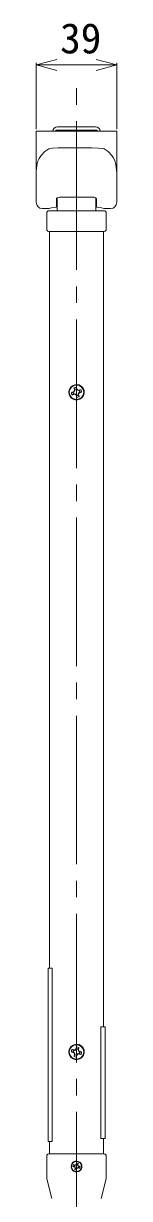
# Model space of a CAD drawing. Units: millimetres, scale not verified. Extents: x -2375 to -393, y -1680 to 1520.
# Drawn here: x -832 to -793, y 178 to 747 of the extents above; entities that cross this region are included whole.
import ezdxf
from ezdxf.enums import TextEntityAlignment as Align

# ---------------------------------------------------------------- set-up
doc = ezdxf.new("R2010")
doc.units = ezdxf.units.MM
doc.header["$LTSCALE"] = 8
doc.linetypes.add('CHAIN2', pattern=[12, 9, -1, 1, -1])
for name, color, linetype, lineweight in [('0-3_YKK_D', 6, 'Continuous', 9), ('0-4_YKK_13', 4, 'Continuous', 9), ('0-5_YKK_12', 2, 'CHAIN2', 9)]:
    doc.layers.add(name, color=color, linetype=linetype, lineweight=lineweight)
doc.styles.add('ＭＳ ゴシック', font='')
doc.styles.get('ＭＳ ゴシック').set_extended_font_data('MS Gothic')

msp = doc.modelspace()

# ---------------------------------------------------------------- linework, layer by layer
at = {"layer": '0-3_YKK_D'}
for p, q in [((-832.196, 726.914), (-822.196, 729.594)), ((-803.196, 729.594), (-793.197, 726.914)), ((-832.196, 695.856), (-832.196, 727.915)), ((-832.196, 726.914), (-822.196, 726.914)), ((-822.196, 724.235), (-832.196, 726.914)), ((-822.196, 726.914), (-803.196, 726.914)), ((-793.197, 726.914), (-803.196, 726.914)), ((-793.197, 726.914), (-803.196, 724.235)), ((-793.197, 695.856), (-793.197, 727.915))]:
    msp.add_line(p, q, dxfattribs=at)
at = {"layer": '0-4_YKK_13'}
for p, q in [((-832.196, 694.856), (-832.196, 660.352)), ((-832.196, 694.856), (-793.197, 694.856)), ((-822.697, 695.356), (-822.697, 694.856)), ((-802.696, 695.356), (-822.697, 695.356)), ((-822.396, 694.856), (-822.396, 694.956)), ((-820.996, 695.156), (-822.196, 695.156)), ((-803.496, 696.856), (-821.896, 696.856)), ((-820.996, 695.156), (-812.696, 695.156)), ((-812.696, 694.856), (-812.696, 695.156)), ((-804.396, 695.156), (-812.696, 695.156)), ((-812.696, 694.856), (-812.696, 695.156)), ((-803.196, 695.156), (-804.396, 695.156)), ((-802.996, 694.956), (-802.996, 694.856)), ((-802.696, 694.856), (-802.696, 695.356)), ((-793.197, 694.856), (-793.197, 660.356)), ((-832.196, 670.654), (-832.196, 674.544)), ((-793.197, 674.544), (-793.197, 670.654)), ((-832.196, 660.356), (-832.196, 670.654)), ((-793.197, 670.654), (-793.197, 660.356)), ((-822.446, 661.953), (-822.352, 662.173)), ((-822.445, 661.948), (-822.446, 661.953)), ((-822.446, 661.948), (-822.446, 658.246)), ((-822.352, 662.173), (-822.027, 662.446)), ((-822.027, 662.446), (-821.508, 662.672)), ((-821.996, 656.256), (-821.996, 662.459)), ((-821.508, 662.672), (-820.9, 662.8)), ((-820.9, 662.8), (-820.446, 662.816)), ((-820.446, 662.827), (-804.946, 662.827)), ((-804.947, 662.823), (-804.343, 662.779)), ((-804.343, 662.779), (-803.759, 662.63)), ((-803.759, 662.63), (-803.292, 662.399)), ((-803.396, 656.256), (-803.396, 662.451)), ((-803.292, 662.399), (-803.011, 662.131)), ((-803.011, 662.131), (-802.955, 661.952)), ((-802.946, 658.246), (-802.946, 661.948)), ((-826.756, 657.356), (-829.196, 657.356)), ((-827.156, 657.356), (-827.396, 657.356)), ((-826.756, 657.356), (-827.156, 657.356)), ((-827.096, 655.217), (-827.096, 647.217)), ((-826.096, 656.217), (-825.858, 656.217)), ((-822.746, 657.95), (-822.705, 657.949)), ((-822.705, 657.949), (-822.704, 657.949)), ((-818.604, 656.217), (-806.788, 656.217)), ((-802.688, 657.949), (-802.689, 657.949)), ((-802.646, 657.95), (-802.688, 657.949)), ((-799.535, 656.217), (-799.296, 656.217)), ((-796.196, 657.356), (-798.637, 657.356)), ((-798.296, 647.217), (-798.296, 655.217)), ((-825.858, 646.217), (-826.096, 646.217)), ((-825.796, 646.217), (-825.796, 289.256)), ((-806.788, 646.217), (-818.604, 646.217)), ((-799.597, 260.763), (-799.597, 646.217)), ((-799.296, 646.217), (-799.535, 646.217)), ((-813.944, 570.482), (-813.912, 570.377)), ((-813.912, 570.377), (-813.881, 570.273)), ((-813.881, 570.273), (-813.85, 570.168)), ((-813.85, 570.168), (-813.818, 570.063)), ((-813.818, 570.063), (-813.787, 569.957)), ((-813.787, 569.957), (-813.755, 569.851)), ((-813.755, 569.851), (-813.723, 569.745)), ((-813.723, 569.745), (-813.692, 569.639)), ((-812.701, 570.017), (-813.625, 569.741)), ((-813.477, 569.649), (-813.625, 569.741)), ((-812.775, 569.859), (-813.477, 569.649)), ((-812.842, 570.811), (-812.811, 570.707)), ((-812.811, 570.707), (-812.779, 570.602)), ((-812.779, 570.602), (-812.748, 570.497)), ((-812.748, 570.497), (-812.716, 570.392)), ((-812.716, 570.392), (-812.685, 570.287)), ((-812.685, 570.287), (-812.653, 570.181)), ((-812.653, 570.181), (-812.622, 570.075)), ((-812.622, 570.075), (-812.59, 569.969)), ((-811.27, 569.345), (-811.164, 569.377)), ((-811.164, 569.377), (-811.059, 569.409)), ((-811.059, 569.409), (-810.953, 569.44)), ((-810.953, 569.44), (-810.848, 569.472)), ((-810.848, 569.472), (-810.743, 569.503)), ((-810.743, 569.503), (-810.638, 569.534)), ((-810.638, 569.534), (-810.534, 569.566)), ((-815.189, 568.174), (-815.085, 568.205)), ((-815.085, 568.205), (-814.98, 568.237)), ((-814.98, 568.237), (-814.876, 568.268)), ((-814.876, 568.268), (-814.77, 568.299)), ((-814.86, 567.072), (-814.756, 567.103)), ((-814.77, 568.299), (-814.665, 568.331)), ((-814.756, 567.103), (-814.651, 567.135)), ((-814.665, 568.331), (-814.559, 568.362)), ((-814.651, 567.135), (-814.546, 567.166)), ((-814.559, 568.362), (-814.453, 568.394)), ((-814.546, 567.166), (-814.441, 567.197)), ((-814.453, 568.394), (-814.347, 568.426)), ((-814.441, 567.197), (-814.336, 567.229)), ((-814.395, 568.314), (-814.119, 567.391)), ((-814.336, 567.229), (-814.23, 567.261)), ((-814.237, 568.241), (-814.027, 567.539)), ((-814.23, 567.261), (-814.124, 567.292)), ((-814.124, 567.292), (-814.017, 567.324)), ((-814.027, 567.539), (-814.119, 567.391)), ((-812.804, 566.669), (-812.772, 566.563)), ((-812.772, 566.563), (-812.74, 566.457)), ((-812.74, 566.457), (-812.709, 566.351)), ((-812.709, 566.351), (-812.677, 566.245)), ((-812.693, 566.621), (-811.769, 566.897)), ((-812.677, 566.245), (-812.646, 566.14)), ((-812.646, 566.14), (-812.614, 566.035)), ((-812.619, 566.779), (-811.917, 566.989)), ((-812.614, 566.035), (-812.583, 565.93)), ((-812.583, 565.93), (-812.552, 565.826)), ((-811.917, 566.989), (-811.769, 566.897)), ((-811.702, 566.999), (-811.67, 566.892)), ((-811.67, 566.892), (-811.638, 566.786)), ((-811.638, 566.786), (-811.607, 566.68)), ((-811.607, 566.68), (-811.575, 566.575)), ((-811.575, 566.575), (-811.544, 566.469)), ((-811.544, 566.469), (-811.512, 566.365)), ((-811.512, 566.365), (-811.481, 566.26)), ((-811.481, 566.26), (-811.45, 566.155)), ((-811.377, 569.314), (-811.27, 569.345)), ((-811.367, 569.099), (-811.275, 569.247)), ((-811.157, 568.397), (-811.367, 569.099)), ((-810.999, 568.323), (-811.275, 569.247)), ((-811.047, 568.212), (-810.941, 568.244)), ((-810.941, 568.244), (-810.835, 568.275)), ((-810.835, 568.275), (-810.729, 568.307)), ((-810.729, 568.307), (-810.623, 568.339)), ((-810.623, 568.339), (-810.518, 568.37)), ((-810.518, 568.37), (-810.413, 568.401)), ((-810.413, 568.401), (-810.309, 568.433)), ((-810.309, 568.433), (-810.205, 568.464)), ((-826.412, 289.256), (-826.412, 205.256)), ((-824.412, 289.256), (-824.412, 205.256)), ((-800.868, 260.763), (-800.868, 206.763)), ((-798.867, 260.763), (-798.867, 206.763)), ((-812.805, 250.516), (-812.777, 250.623)), ((-812.777, 250.623), (-812.75, 250.729)), ((-812.75, 250.729), (-812.722, 250.836)), ((-812.722, 250.836), (-812.694, 250.941)), ((-812.694, 250.941), (-812.666, 251.047)), ((-812.666, 251.047), (-812.639, 251.152)), ((-811.637, 250.438), (-811.609, 250.544)), ((-811.609, 250.544), (-811.581, 250.65)), ((-811.581, 250.65), (-811.554, 250.756)), ((-811.554, 250.756), (-811.526, 250.861)), ((-815.194, 248.716), (-815.089, 248.689)), ((-815.089, 248.689), (-814.983, 248.661)), ((-814.983, 248.661), (-814.877, 248.633)), ((-814.902, 249.828), (-814.797, 249.801)), ((-814.877, 248.633), (-814.771, 248.605)), ((-814.797, 249.801), (-814.691, 249.773)), ((-814.771, 248.605), (-814.664, 248.577)), ((-814.691, 249.773), (-814.585, 249.746)), ((-814.664, 248.577), (-814.558, 248.549)), ((-814.585, 249.746), (-814.479, 249.718)), ((-814.558, 248.549), (-814.45, 248.521)), ((-814.479, 249.718), (-814.373, 249.69)), ((-814.45, 248.521), (-814.343, 248.493)), ((-814.151, 249.536), (-814.396, 248.603)), ((-814.24, 248.682), (-814.396, 248.603)), ((-814.373, 249.69), (-814.266, 249.662)), ((-814.266, 249.662), (-814.159, 249.634)), ((-814.054, 249.391), (-814.24, 248.682)), ((-814.159, 249.634), (-814.052, 249.606)), ((-814.054, 249.391), (-814.151, 249.536)), ((-813.87, 246.452), (-813.843, 246.557)), ((-813.843, 246.557), (-813.815, 246.663)), ((-813.815, 246.663), (-813.787, 246.769)), ((-813.787, 246.769), (-813.759, 246.875)), ((-813.759, 246.875), (-813.731, 246.982)), ((-813.731, 246.982), (-813.704, 247.089)), ((-813.704, 247.089), (-813.675, 247.196)), ((-813.675, 247.196), (-813.647, 247.303)), ((-813.577, 247.204), (-812.645, 246.959)), ((-813.432, 247.301), (-812.723, 247.115)), ((-812.861, 250.302), (-812.833, 250.409)), ((-812.833, 250.409), (-812.805, 250.516)), ((-812.758, 246.161), (-812.73, 246.266)), ((-812.673, 250.198), (-812.752, 250.354)), ((-811.819, 250.109), (-812.752, 250.354)), ((-812.73, 246.266), (-812.702, 246.371)), ((-812.723, 247.115), (-812.645, 246.959)), ((-812.702, 246.371), (-812.675, 246.477)), ((-812.675, 246.477), (-812.647, 246.583)), ((-811.964, 250.012), (-812.673, 250.198)), ((-812.647, 246.583), (-812.619, 246.69)), ((-812.619, 246.69), (-812.591, 246.797)), ((-812.591, 246.797), (-812.563, 246.904)), ((-812.563, 246.904), (-812.535, 247.012)), ((-811.749, 250.01), (-811.721, 250.118)), ((-811.721, 250.118), (-811.693, 250.225)), ((-811.693, 250.225), (-811.665, 250.332)), ((-811.665, 250.332), (-811.637, 250.438)), ((-811.345, 247.707), (-811.237, 247.679)), ((-811.342, 247.922), (-811.157, 248.631)), ((-811.245, 247.778), (-811.001, 248.71)), ((-811.237, 247.679), (-811.13, 247.651)), ((-811.157, 248.631), (-811.001, 248.71)), ((-811.13, 247.651), (-811.023, 247.623)), ((-811.053, 248.82), (-810.946, 248.792)), ((-811.023, 247.623), (-810.916, 247.595)), ((-810.946, 248.792), (-810.838, 248.764)), ((-810.916, 247.595), (-810.81, 247.568)), ((-810.838, 248.764), (-810.732, 248.736)), ((-810.81, 247.568), (-810.704, 247.54)), ((-810.732, 248.736), (-810.625, 248.708)), ((-810.704, 247.54), (-810.599, 247.512)), ((-810.625, 248.708), (-810.519, 248.68)), ((-810.599, 247.512), (-810.493, 247.485)), ((-810.519, 248.68), (-810.413, 248.652)), ((-810.413, 248.652), (-810.307, 248.624)), ((-810.307, 248.624), (-810.202, 248.597)), ((-824.412, 205.256), (-826.412, 205.256)), ((-825.796, 205.256), (-825.796, 199.256)), ((-798.867, 206.763), (-800.868, 206.763)), ((-799.597, 199.256), (-799.597, 206.763)), ((-827.096, 198.256), (-827.096, 187.995)), ((-814.241, 193.981), (-814.167, 193.962)), ((-814.167, 193.962), (-814.093, 193.942)), ((-814.093, 193.942), (-814.019, 193.923)), ((-814.019, 193.923), (-813.944, 193.903)), ((-813.944, 193.903), (-813.87, 193.884)), ((-813.715, 193.776), (-813.886, 193.123)), ((-813.87, 193.884), (-813.795, 193.864)), ((-813.795, 193.864), (-813.72, 193.845)), ((-813.647, 193.674), (-813.777, 193.178)), ((-813.72, 193.845), (-813.645, 193.825)), ((-813.647, 193.674), (-813.715, 193.776)), ((-812.812, 194.312), (-812.792, 194.387)), ((-812.792, 194.387), (-812.773, 194.462)), ((-812.773, 194.462), (-812.753, 194.537)), ((-812.753, 194.537), (-812.734, 194.611)), ((-812.082, 194.178), (-812.735, 194.349)), ((-812.68, 194.24), (-812.735, 194.349)), ((-812.734, 194.611), (-812.714, 194.686)), ((-812.714, 194.686), (-812.695, 194.76)), ((-812.695, 194.76), (-812.675, 194.834)), ((-812.184, 194.11), (-812.68, 194.24)), ((-812.675, 194.834), (-812.656, 194.908)), ((-812.184, 194.11), (-812.082, 194.178)), ((-812.033, 194.108), (-812.013, 194.183)), ((-812.013, 194.183), (-811.994, 194.258)), ((-811.994, 194.258), (-811.974, 194.333)), ((-811.974, 194.333), (-811.955, 194.408)), ((-811.955, 194.408), (-811.935, 194.482)), ((-811.935, 194.482), (-811.916, 194.556)), ((-811.916, 194.556), (-811.896, 194.63)), ((-811.896, 194.63), (-811.877, 194.704)), ((-799.535, 199.256), (-799.296, 199.256)), ((-798.296, 187.995), (-798.296, 198.256)), ((-814.445, 193.202), (-814.371, 193.183)), ((-814.371, 193.183), (-814.297, 193.164)), ((-814.297, 193.164), (-814.223, 193.144)), ((-814.223, 193.144), (-814.148, 193.125)), ((-814.148, 193.125), (-814.074, 193.105)), ((-814.074, 193.105), (-813.999, 193.085)), ((-813.999, 193.085), (-813.924, 193.066)), ((-813.924, 193.066), (-813.849, 193.046)), ((-813.777, 193.178), (-813.886, 193.123)), ((-813.518, 191.618), (-813.499, 191.691)), ((-813.499, 191.691), (-813.479, 191.765)), ((-813.479, 191.765), (-813.46, 191.839)), ((-813.46, 191.839), (-813.44, 191.914)), ((-813.44, 191.914), (-813.421, 191.988)), ((-813.421, 191.988), (-813.401, 192.063)), ((-813.401, 192.063), (-813.382, 192.138)), ((-813.382, 192.138), (-813.362, 192.213)), ((-813.211, 192.212), (-813.313, 192.143)), ((-813.313, 192.143), (-812.66, 191.972)), ((-813.211, 192.212), (-812.715, 192.081)), ((-812.739, 191.413), (-812.72, 191.487)), ((-812.72, 191.487), (-812.701, 191.561)), ((-812.715, 192.081), (-812.66, 191.972)), ((-812.701, 191.561), (-812.681, 191.635)), ((-812.681, 191.635), (-812.662, 191.709)), ((-812.662, 191.709), (-812.642, 191.784)), ((-812.642, 191.784), (-812.623, 191.859)), ((-812.623, 191.859), (-812.603, 191.934)), ((-812.603, 191.934), (-812.583, 192.009)), ((-811.75, 192.496), (-811.675, 192.476)), ((-811.749, 192.647), (-811.618, 193.143)), ((-811.749, 192.647), (-811.681, 192.545)), ((-811.681, 192.545), (-811.509, 193.198)), ((-811.675, 192.476), (-811.6, 192.457)), ((-811.618, 193.143), (-811.509, 193.198)), ((-811.6, 192.457), (-811.525, 192.437)), ((-811.546, 193.275), (-811.471, 193.255)), ((-811.525, 192.437), (-811.45, 192.418)), ((-811.471, 193.255), (-811.396, 193.235)), ((-811.45, 192.418), (-811.376, 192.398)), ((-811.396, 193.235), (-811.321, 193.216)), ((-811.376, 192.398), (-811.302, 192.379)), ((-811.321, 193.216), (-811.246, 193.196)), ((-811.302, 192.379), (-811.228, 192.359)), ((-811.246, 193.196), (-811.172, 193.177)), ((-811.228, 192.359), (-811.154, 192.34)), ((-811.172, 193.177), (-811.098, 193.158)), ((-811.098, 193.158), (-811.024, 193.138)), ((-811.024, 193.138), (-810.95, 193.119)), ((-826.917, 186.54), (-824.691, 177.635)), ((-800.702, 177.635), (-798.476, 186.54))]:
    msp.add_line(p, q, dxfattribs=at)
for points in [[(-829.852, 682.987), (-828.008, 684.925), (-826.101, 686.206)], [(-826.101, 686.206), (-824.376, 686.517), (-821.556, 686.676), (-820.162, 686.713)], [(-820.162, 686.713), (-817.717, 686.756), (-815.056, 686.78), (-812.404, 686.787), (-809.684, 686.776), (-807.424, 686.753), (-805.23, 686.713)], [(-805.23, 686.713), (-802.042, 686.595), (-799.84, 686.354), (-799.292, 686.206), (-797.403, 684.941), (-795.54, 682.987)], [(-829.852, 682.987), (-830.801, 681.572), (-831.492, 679.91), (-831.949, 677.951), (-832.169, 675.76), (-832.196, 674.544)], [(-793.197, 674.544), (-793.588, 678.725), (-794.124, 680.544), (-794.909, 682.121), (-795.54, 682.987)], [(-826.756, 657.356), (-826.007, 657.423), (-824.826, 657.614), (-822.746, 657.95)], [(-825.858, 656.217), (-825.444, 656.217), (-824.553, 656.217), (-822.735, 656.217), (-820.747, 656.217), (-818.604, 656.217)], [(-806.788, 656.217), (-804.709, 656.217), (-802.978, 656.217), (-800.996, 656.217), (-800.122, 656.217), (-799.631, 656.217), (-799.535, 656.217)], [(-802.646, 657.95), (-800.567, 657.614), (-799.416, 657.427), (-798.637, 657.356)], [(-797.996, 657.356), (-798.237, 657.356), (-798.637, 657.356)], [(-818.604, 646.217), (-820.747, 646.217), (-822.735, 646.217), (-824.553, 646.217), (-825.374, 646.217), (-825.809, 646.217), (-825.858, 646.217)], [(-799.535, 646.217), (-799.631, 646.217), (-800.122, 646.217), (-800.996, 646.217), (-802.978, 646.217), (-804.709, 646.217), (-806.788, 646.217)], [(-813.692, 569.639), (-813.684, 569.423), (-813.772, 569.038), (-813.977, 568.709), (-814.272, 568.466), (-814.347, 568.426)], [(-813.577, 569.255), (-813.615, 569.384), (-813.672, 569.574), (-813.692, 569.639)], [(-813.577, 569.255), (-813.577, 569.5), (-813.625, 569.741)], [(-812.775, 569.859), (-812.701, 570.017), (-812.61, 569.789), (-812.475, 569.584), (-812.514, 569.714), (-812.57, 569.904), (-812.59, 569.969)], [(-811.377, 569.314), (-811.593, 569.306), (-811.978, 569.394), (-812.307, 569.599), (-812.55, 569.894), (-812.59, 569.969)], [(-814.237, 568.241), (-814.395, 568.314), (-814.167, 568.406), (-813.962, 568.541), (-814.091, 568.502), (-814.282, 568.445), (-814.347, 568.426)], [(-813.633, 567.439), (-813.878, 567.439), (-814.119, 567.391)], [(-813.633, 567.439), (-813.762, 567.4), (-813.952, 567.343), (-814.017, 567.324)], [(-814.017, 567.324), (-813.801, 567.332), (-813.416, 567.244), (-813.087, 567.039), (-812.844, 566.744), (-812.804, 566.669)], [(-812.619, 566.779), (-812.693, 566.621), (-812.784, 566.848), (-812.919, 567.054)], [(-812.804, 566.669), (-812.807, 566.679), (-812.866, 566.877), (-812.919, 567.054)], [(-811.702, 566.999), (-811.705, 567.008), (-811.764, 567.207), (-811.817, 567.383), (-811.817, 567.138), (-811.769, 566.897)], [(-811.377, 569.314), (-811.386, 569.311), (-811.585, 569.251), (-811.761, 569.199), (-811.516, 569.199), (-811.275, 569.247)], [(-811.702, 566.999), (-811.709, 567.215), (-811.622, 567.6), (-811.417, 567.929), (-811.122, 568.172), (-811.047, 568.212)], [(-811.157, 568.397), (-810.999, 568.323), (-811.227, 568.231), (-811.432, 568.097)], [(-811.047, 568.212), (-811.057, 568.209), (-811.255, 568.15), (-811.432, 568.097)], [(-813.955, 248.391), (-814.165, 248.519), (-814.396, 248.603)], [(-814.343, 248.493), (-814.155, 248.387), (-813.872, 248.112), (-813.697, 247.766), (-813.643, 247.388), (-813.647, 247.303)], [(-813.955, 248.391), (-814.086, 248.426), (-814.278, 248.476), (-814.343, 248.493)], [(-814.151, 249.536), (-813.909, 249.496), (-813.664, 249.504), (-813.794, 249.538), (-813.986, 249.588), (-814.052, 249.606)], [(-812.861, 250.302), (-812.968, 250.113), (-813.243, 249.83), (-813.589, 249.655), (-813.967, 249.601), (-814.052, 249.606)], [(-813.432, 247.301), (-813.577, 247.204), (-813.537, 247.446), (-813.546, 247.691), (-813.58, 247.56), (-813.63, 247.369), (-813.647, 247.303)], [(-812.861, 250.302), (-812.864, 250.292), (-812.917, 250.091), (-812.963, 249.913), (-812.836, 250.123), (-812.752, 250.354)], [(-812.433, 247.4), (-812.561, 247.19), (-812.645, 246.959)], [(-812.535, 247.012), (-812.429, 247.2), (-812.153, 247.483), (-811.808, 247.658), (-811.429, 247.712), (-811.345, 247.707)], [(-812.433, 247.4), (-812.467, 247.269), (-812.518, 247.077), (-812.535, 247.012)], [(-811.964, 250.012), (-811.819, 250.109), (-811.859, 249.867), (-811.851, 249.622)], [(-811.749, 250.01), (-811.752, 250.001), (-811.804, 249.8), (-811.851, 249.622)], [(-811.053, 248.82), (-811.242, 248.926), (-811.525, 249.201), (-811.7, 249.547), (-811.754, 249.926), (-811.749, 250.01)], [(-811.342, 247.922), (-811.245, 247.778), (-811.488, 247.817), (-811.733, 247.809)], [(-811.345, 247.707), (-811.354, 247.71), (-811.554, 247.763), (-811.733, 247.809)], [(-811.053, 248.82), (-811.062, 248.822), (-811.263, 248.875), (-811.441, 248.922), (-811.232, 248.794), (-811.001, 248.71)], [(-826.096, 199.256), (-825.858, 199.256), (-825.444, 199.256), (-824.553, 199.256), (-822.735, 199.256), (-820.747, 199.256), (-818.604, 199.256), (-806.788, 199.256)], [(-813.715, 193.776), (-813.545, 193.748), (-813.374, 193.754)], [(-812.812, 194.312), (-812.886, 194.18), (-813.079, 193.982), (-813.321, 193.86), (-813.586, 193.822), (-813.645, 193.825)], [(-813.374, 193.754), (-813.465, 193.778), (-813.599, 193.813), (-813.645, 193.825)], [(-812.883, 194.04), (-812.794, 194.187), (-812.735, 194.349)], [(-812.812, 194.312), (-812.814, 194.305), (-812.851, 194.165), (-812.883, 194.04)], [(-812.082, 194.178), (-812.11, 194.008), (-812.104, 193.836)], [(-812.033, 194.108), (-812.035, 194.101), (-812.072, 193.961), (-812.104, 193.836)], [(-811.546, 193.275), (-811.678, 193.349), (-811.876, 193.542), (-811.999, 193.784), (-812.036, 194.049), (-812.033, 194.108)], [(-806.788, 199.256), (-804.709, 199.256), (-802.978, 199.256), (-800.996, 199.256), (-800.122, 199.256), (-799.631, 199.256), (-799.535, 199.256)], [(-813.578, 192.975), (-813.724, 193.064), (-813.886, 193.123)], [(-813.578, 192.975), (-813.669, 192.999), (-813.803, 193.034), (-813.849, 193.046)], [(-813.849, 193.046), (-813.717, 192.972), (-813.519, 192.779), (-813.397, 192.537), (-813.359, 192.272), (-813.362, 192.213)], [(-813.291, 192.485), (-813.315, 192.393), (-813.35, 192.259), (-813.362, 192.213)], [(-813.313, 192.143), (-813.285, 192.313), (-813.291, 192.485)], [(-812.512, 192.281), (-812.601, 192.134), (-812.66, 191.972)], [(-812.583, 192.009), (-812.509, 192.141), (-812.316, 192.339), (-812.074, 192.462), (-811.809, 192.499), (-811.75, 192.496)], [(-812.512, 192.281), (-812.536, 192.189), (-812.571, 192.055), (-812.583, 192.009)], [(-811.681, 192.545), (-811.85, 192.573), (-812.022, 192.567)], [(-811.75, 192.496), (-811.757, 192.498), (-811.897, 192.535), (-812.022, 192.567)], [(-811.818, 193.346), (-811.671, 193.257), (-811.509, 193.198)], [(-811.546, 193.275), (-811.553, 193.276), (-811.693, 193.313), (-811.818, 193.346)]]:
    msp.add_lwpolyline(points, dxfattribs=at)
for points in [[(-812.696, 572.067), (-811.459, 571.857), (-810.361, 571.251), (-809.522, 570.313), (-809.04, 569.148), (-808.971, 567.892), (-809.318, 566.689), (-810.044, 565.666), (-811.072, 564.937), (-812.284, 564.59), (-813.537, 564.663), (-814.694, 565.143), (-815.629, 565.98), (-816.238, 567.085), (-816.446, 568.327), (-816.233, 569.563), (-815.626, 570.658), (-814.687, 571.495), (-813.521, 571.976)], [(-812.696, 252.406), (-811.459, 252.196), (-810.361, 251.59), (-809.522, 250.652), (-809.04, 249.487), (-808.971, 248.231), (-809.318, 247.028), (-810.044, 246.005), (-811.072, 245.276), (-812.284, 244.929), (-813.537, 245.001), (-814.694, 245.482), (-815.629, 246.319), (-816.238, 247.424), (-816.446, 248.666), (-816.233, 249.902), (-815.626, 250.997), (-814.687, 251.834), (-813.521, 252.314)], [(-812.696, 195.785), (-811.83, 195.638), (-811.061, 195.214), (-810.474, 194.558), (-810.137, 193.742), (-810.088, 192.863), (-810.332, 192.02), (-810.84, 191.305), (-811.559, 190.794), (-812.407, 190.551), (-813.285, 190.602), (-814.094, 190.938), (-814.75, 191.525), (-815.176, 192.298), (-815.322, 193.167), (-815.172, 194.032), (-814.747, 194.799), (-814.09, 195.385), (-813.273, 195.721)]]:
    msp.add_lwpolyline(points, close=True, dxfattribs=at)
for centre, radius in [((-812.696, 568.317), 3.5), ((-812.696, 248.656), 3.5), ((-812.696, 193.16), 2.45)]:
    msp.add_circle(centre, radius, dxfattribs=at)
for centre, radius, start, end in [((-821.896, 694.556), 2.3, 90, 173.05254), ((-822.196, 694.956), 0.2, 90, 180), ((-803.496, 694.556), 2.3, 6.94745, 90), ((-803.196, 694.956), 0.2, 0, 90), ((-829.196, 660.356), 3, 180, 270), ((-826.096, 655.217), 1, 90, 180), ((-822.744, 658.248), 0.298, 269.61746, 359.61256), ((-822.746, 658.246), 0.3, 278.15466, 0), ((-802.649, 658.248), 0.298, 180.38672, 270.38252), ((-802.646, 658.246), 0.3, 180, 261.84532), ((-799.296, 655.217), 1, 0, 90), ((-796.196, 660.356), 3, 270, 0), ((-826.096, 647.217), 1, 180, 270), ((-799.296, 647.217), 1, 270, 0), ((-814.844, 569.478), 1.377, 296.14659, 7.13628), ((-810.329, 560.397), 10.712, 103.56451, 109.71837), ((-811.538, 570.466), 1.377, 206.14659, 277.13628), ((-820.617, 565.95), 10.712, 13.57452, 19.72842), ((-804.777, 570.685), 10.711, 193.5544, 199.70905), ((-813.856, 566.172), 1.377, 26.14659, 97.13628), ((-815.064, 576.239), 10.711, 283.56442, 289.71867), ((-810.55, 567.16), 1.377, 116.14659, 187.13628), ((-814.792, 240.659), 10.712, 72.25037, 78.40442), ((-804.701, 246.561), 10.712, 162.2393, 168.39316), ((-814.804, 247.425), 1.377, 354.8214, 65.81108), ((-813.93, 250.763), 1.377, 264.8214, 335.81108), ((-810.599, 256.66), 10.719, 252.23111, 258.38103), ((-811.467, 246.551), 1.377, 84.8214, 155.81108), ((-810.592, 249.888), 1.377, 174.8214, 245.81108), ((-820.693, 250.752), 10.71, 342.23883, 348.39363), ((-826.096, 198.256), 1, 90, 180), ((-807.099, 191.693), 7.498, 162.2393, 168.39316), ((-813.56, 194.635), 0.964, 264.8214, 335.81108), ((-814.163, 187.562), 7.498, 72.25037, 78.40442), ((-811.224, 194.023), 0.964, 174.8214, 245.81108), ((-799.296, 198.256), 1, 0, 90), ((-821.096, 187.995), 6, 180, 194.03624), ((-814.172, 192.299), 0.964, 354.8214, 65.81108), ((-811.228, 198.763), 7.503, 252.23111, 258.38103), ((-811.836, 191.686), 0.964, 84.8214, 155.81108), ((-818.294, 194.627), 7.497, 342.23883, 348.39363), ((-804.296, 187.995), 6, 345.96375, 0)]:
    msp.add_arc(centre, radius, start, end, dxfattribs=at)
at = {"layer": '0-5_YKK_12'}
msp.add_line((-812.696, 51.596), (-812.696, 716.103), dxfattribs=at)
at = {"layer": '0-5_YKK_12', "linetype": 'Continuous'}
for p, q in [((-826.412, 289.256), (-824.412, 289.256)), ((-798.867, 260.763), (-800.868, 260.763))]:
    msp.add_line(p, q, dxfattribs=at)

# ---------------------------------------------------------------- texts
at = {"layer": '0-3_YKK_D', "color": 4, "style": 'ＭＳ ゴシック'}
msp.add_text('39', height=14.66, dxfattribs=at).set_placement((-820.616, 728.115), align=Align.BOTTOM_LEFT)

doc.saveas('drawing.dxf')
